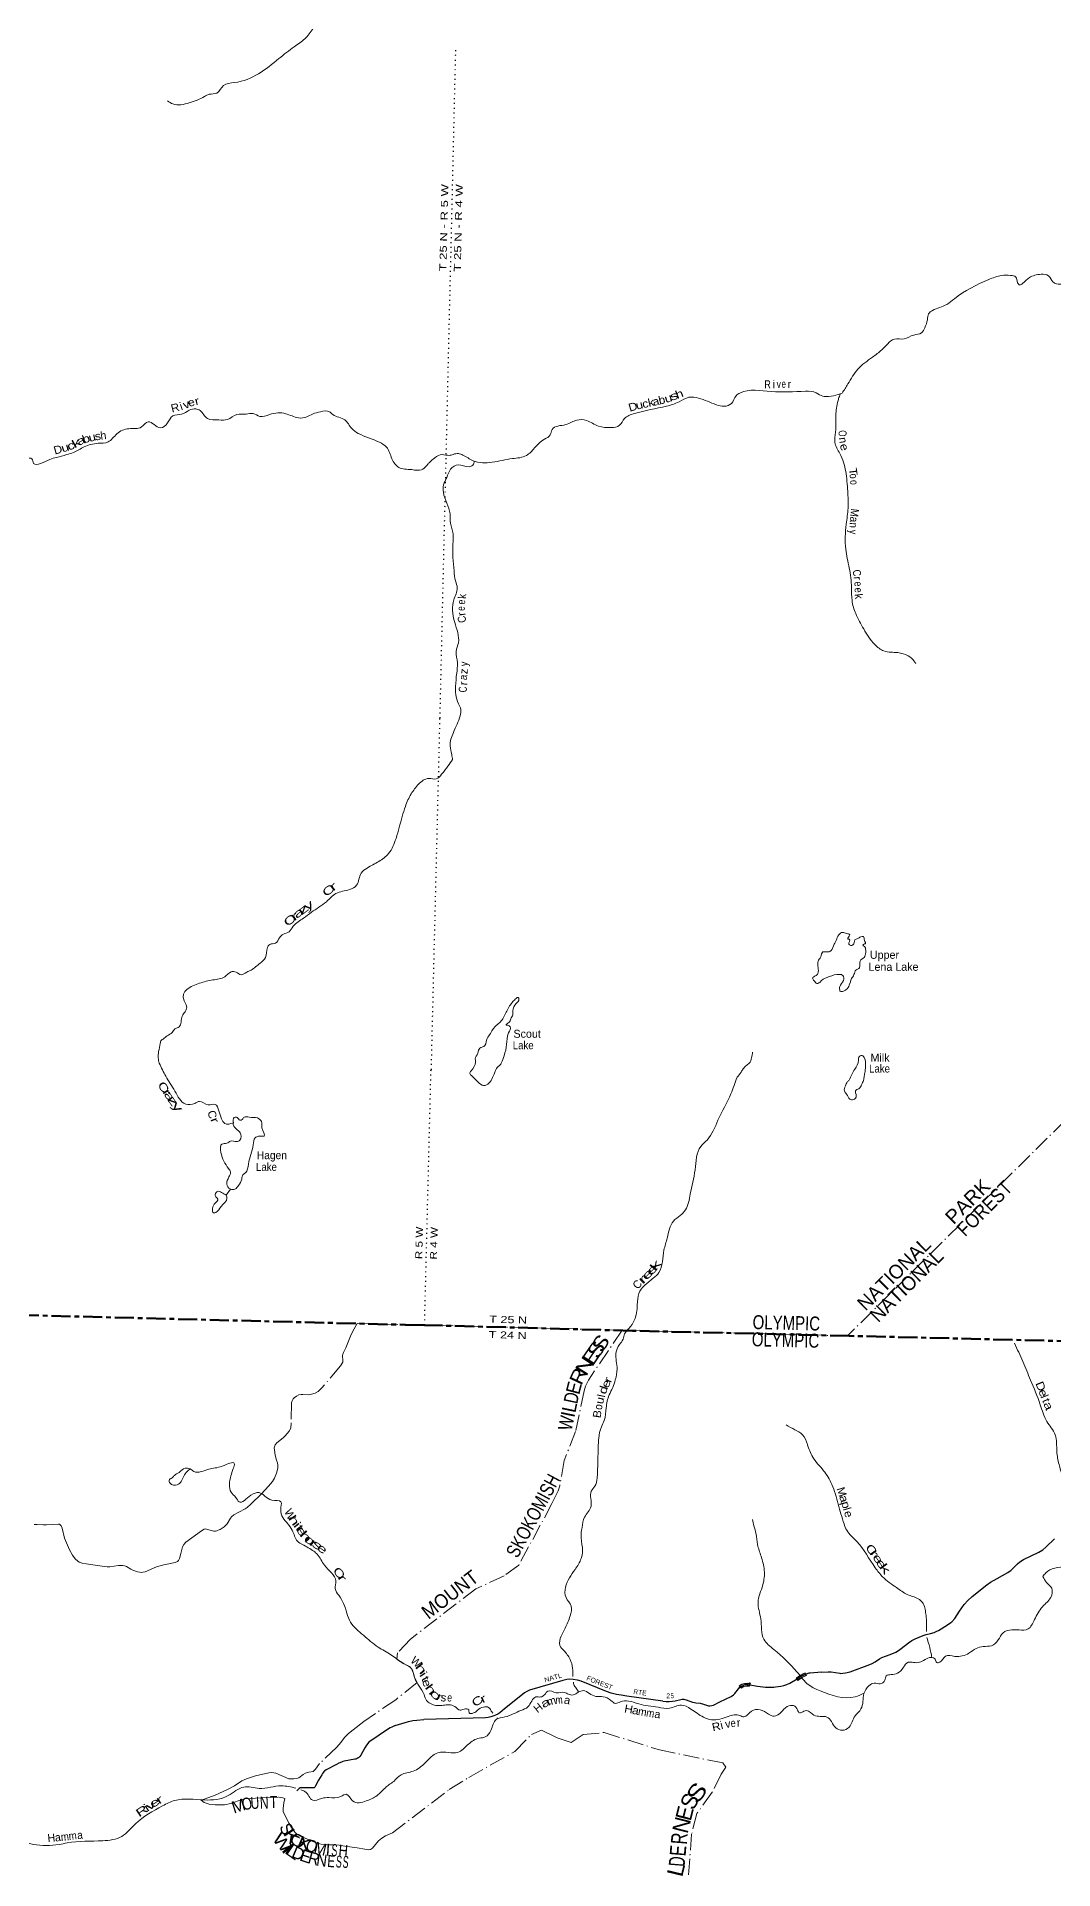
# Model space of a CAD drawing. Header units: feet. Extents: x -745759 to -493183, y 5472 to 195788.
# Drawn here: x -567593 to -542186, y 32782 to 78592 of the extents above; entities that cross this region are included whole.
import ezdxf
from ezdxf.enums import TextEntityAlignment as Align

# ---------------------------------------------------------------- set-up
doc = ezdxf.new("R2010")
doc.units = ezdxf.units.FT
doc.header["$LTSCALE"] = 80
doc.header["$PDMODE"] = 32
doc.header["$PDSIZE"] = 40
for name, pattern in [('DOT_DASHED', [7.7, 5, -1.2, 0.3, -1.2]), ('DOTTED', [1.5, 0.3, -1.2]), ('LONG_DASH_SHORT_DASH', [9.9, 6, -1.2, 1.5, -1.2])]:
    doc.linetypes.add(name, pattern=pattern)
for name, color, linetype, lineweight in [('11', 7, 'LONG_DASH_SHORT_DASH', 60), ('29', 7, 'Continuous', 25), ('31', 7, 'Continuous', 13), ('39', 7, 'Continuous', 13), ('44', 7, 'DOT_DASHED', 13), ('6', 7, 'DOTTED', 25)]:
    doc.layers.add(name, color=color, linetype=linetype, lineweight=lineweight)
doc.layers.add('30', color=7, linetype='Continuous')
doc.layers.add('41', color=7, linetype='Continuous')

msp = doc.modelspace()

# ---------------------------------------------------------------- linework, layer by layer
at = {"layer": '11'}
msp.add_line((-589393.89, 47177.42), (-558386.42, 46393.64), dxfattribs=at)
msp.add_lwpolyline([(-527371.03, 45636.39), (-547286.55, 46115.8), (-552701.1, 46244.52), (-557898.05, 46385.8), (-558386.42, 46393.64)], dxfattribs=at)
at = {"layer": '29'}
for p, q in [((-547980.16, 37712.7), (-548261.45, 37687.2)), ((-551940.98, 36988.34), (-552842.66, 37114.04)), ((-556378.72, 36568.43), (-557916.87, 36526.65))]:
    msp.add_line(p, q, dxfattribs=at)
for points in [[(-544411.75, 39403.95), (-544322.16, 39499.81), (-544211.74, 39605.07), (-543845.08, 39896.87), (-543753.41, 39960.43), (-543590.91, 40051.1), (-543320.08, 40201.17), (-543286.74, 40224.09), (-543247.16, 40255.35), (-543174.24, 40326.22), (-543082.58, 40422.1), (-543024.24, 40470.03), (-542928.41, 40526.31), (-542545.08, 40709.73), (-542451.32, 40769.12), (-542370.08, 40838.95), (-542157.58, 41043.21)], [(-547980.16, 37712.7), (-547815.92, 37719.87), (-547734.67, 37716.74), (-547524.25, 37686.52), (-547495.08, 37681.31), (-547449.25, 37683.4), (-547378.42, 37694.86), (-547265.92, 37719.87), (-546774.25, 37899.11), (-546711.75, 37928.3), (-546640.92, 37969.98), (-546528.42, 38045.01), (-546472.16, 38076.28), (-546382.58, 38111.71), (-546265.92, 38153.39), (-546124.25, 38211.75), (-546059.66, 38249.27), (-545986.75, 38303.46), (-545807.58, 38441.02), (-545720.08, 38498.34), (-545640.92, 38541.07), (-545538.83, 38587.96), (-545436.75, 38628.6), (-545367.99, 38648.4), (-545253.42, 38674.46), (-545165.91, 38702.59), (-545099.24, 38731.77), (-545057.58, 38753.66), (-544828.42, 38895.39), (-544751.32, 38949.58), (-544726.32, 38972.5), (-544649.25, 39053.79), (-544528.42, 39237.21), (-544411.75, 39403.95)], [(-548261.45, 37687.2), (-548296.64, 37682.09), (-548321.12, 37677.14), (-548334.14, 37672.71), (-548390.39, 37649.79), (-548502.37, 37593.77), (-548523.2, 37582.83), (-548586.22, 37542.18)], [(-552842.66, 37114.04), (-552982, 37133.44), (-553104.93, 37155.32), (-553234.08, 37187.63), (-553354.92, 37230.35), (-553988.25, 37488.8), (-554077.81, 37513.81), (-554184.08, 37530.48), (-554269.48, 37534.66), (-554342.41, 37526.31), (-554442.4, 37501.3), (-555275.72, 37259.53), (-555342.38, 37229.32), (-555404.89, 37192.84), (-555538.22, 37084.46), (-555900.71, 36792.67), (-556021.54, 36696.79), (-556071.54, 36664.49), (-556129.87, 36634.27), (-556167.37, 36618.64), (-556242.37, 36596.75), (-556306.95, 36579.04), (-556378.72, 36568.43)], [(-551940.98, 36988.34), (-551859.1, 36980.77), (-551788.27, 36981.29), (-551703.89, 36983.9), (-551634.1, 36993.8), (-551492.44, 37031.31), (-551461.19, 37033.92), (-551416.4, 37033.92), (-551391.4, 37030.79), (-551363.27, 37022.98), (-551200.77, 36964.62), (-551153.9, 36950.55), (-551117.44, 36943.77), (-551009.11, 36935.44), (-550925.78, 36910.43), (-550804.95, 36872.91), (-550769.53, 36867.18), (-550723.69, 36873.43), (-550679.95, 36889.58), (-550521.62, 36968.79), (-550238.29, 37106.34), (-550182.03, 37141.25), (-550167.45, 37156.35), (-550146.62, 37181.38), (-550054.96, 37298.09), (-550035.16, 37318.92), (-549992.46, 37352.28), (-549962.25, 37371.03), (-549941.41, 37381.45), (-549908.08, 37392.92), (-549877.87, 37399.17), (-549849.75, 37402.29), (-549817.45, 37401.25), (-549774.75, 37397.08), (-549575.8, 37364.79), (-549377.88, 37339.24), (-549334.13, 37335.61), (-549223.71, 37337.16), (-549170.59, 37339.24), (-549125.8, 37343.95), (-548999.76, 37362.68), (-548917.47, 37381.46), (-548848.72, 37404.36), (-548770.59, 37439.8), (-548586.22, 37542.18)], [(-558634.56, 36373.87), (-558720.29, 36338.99), (-558759.81, 36318.43), (-558800.91, 36293.12), (-559267.25, 35978.34), (-559297.29, 35951.45), (-559318.3, 35929.93), (-559349.45, 35885.02), (-559389.58, 35820.92), (-559492.97, 35638.17), (-559519.39, 35605.85), (-559551, 35572.63), (-559558.91, 35566.3), (-559581.04, 35552.07), (-559617.4, 35539.41), (-559642.71, 35533.15), (-559909.85, 35488.79), (-559944.63, 35479.3), (-559978.85, 35465.07), (-560044.22, 35435.01), (-560099.27, 35403.63), (-560358.02, 35268.14), (-560389.63, 35247.58), (-560407.85, 35232.1), (-560425.99, 35211.2), (-560451.28, 35174.82), (-560466.43, 35146.95), (-560548.45, 35012.01), (-560624.53, 34872.9), (-560644.14, 34836.31), (-560658.37, 34822.08), (-560678.37, 34815.83), (-560795.18, 34816.76), (-560982.4, 34821.48), (-561009.31, 34817.33), (-561031.18, 34804.58), (-561095.08, 34747.77)], [(-558634.56, 36373.87), (-558298.58, 36475.86), (-558194.41, 36498.78), (-558092.33, 36513.37), (-557916.87, 36526.65)]]:
    msp.add_lwpolyline(points, dxfattribs=at)
at = {"layer": '31'}
for p, q in [((-548572.75, 37506.44), (-548612.03, 37570.65)), ((-548601.21, 37568.3), (-548570.3, 37517.76)), ((-548601.21, 37568.3), (-548570.3, 37517.76)), ((-548367.53, 37629.06), (-548389.17, 37684.38)), ((-548367.53, 37629.06), (-548389.17, 37684.38)), ((-548384.74, 37695.01), (-548357.27, 37624.79)), ((-549982.77, 37313.09), (-550033.4, 37369.97)), ((-550021.67, 37368.83), (-549981.66, 37323.87)), ((-549789.14, 37367.69), (-549775.47, 37425.35)), ((-549765.83, 37431.33), (-549783.12, 37358.43))]:
    msp.add_line(p, q, dxfattribs=at)
for centre, radius, start, end in [((-547850.85, 36449.3), 1355.3, 113.19914, 124.16729), ((-547850.85, 36449.3), 1347.3, 113.55056, 123.84456), ((-547850.85, 36449.3), 1347.3, 113.5506, 123.84456), ((-547851.51, 36448.62), 1280.3, 113.28688, 124.28677), ((-547851.51, 36448.62), 1288.3, 113.61205, 123.91313), ((-547851.51, 36448.62), 1288.3, 113.61205, 123.91313), ((-549833.6, 37114.08), 324.64, 77.96579, 127.98296), ((-549833.6, 37114.08), 316.64, 79.42021, 126.43799), ((-549832.58, 37113.73), 249.64, 78.57351, 126.99477), ((-549832.58, 37113.73), 257.64, 80.29389, 125.35397)]:
    msp.add_arc(centre, radius, start, end, dxfattribs=at)
msp.add_point((-549775.47, 37425.35), dxfattribs=at)
at = {"layer": '39'}
for p, q in [((-562854.75, 49629.69), (-562745.48, 49781.26)), ((-556094.43, 36568.41), (-556075.35, 36543.48))]:
    msp.add_line(p, q, dxfattribs=at)
for points in [[(-560177.59, 81064.72), (-560096.7, 80792.69), (-559943.19, 80521.16), (-559949.49, 80321.55), (-559990.88, 79801.89), (-560054.19, 79482.42), (-560468.72, 79055.27), (-560891.2, 78539.51), (-561155.62, 78341.24), (-561537.1, 78044.54), (-562645.09, 77444.2), (-562923.04, 77367.27), (-563090.39, 77181.11), (-563282.63, 77150.81), (-563398.75, 77096.74), (-563779.26, 76939.23), (-564189.31, 76909.43), (-564326.81, 76986.95)], [(-526628.84, 77365.74), (-526958.8, 77176.55), (-527155.74, 77060.61), (-527269.41, 76995.81), (-527504.14, 77041.68), (-527790.26, 77015.77), (-528069.59, 76907.12), (-528162.41, 76890.38), (-528506.04, 76919.75), (-528914.3, 76933.98), (-529212.23, 76793.36), (-529302.37, 76687.9), (-529372.08, 76602.28), (-529637.73, 76467.22), (-529832.39, 76369.39), (-529934.89, 76376.98), (-530063.03, 76419.23), (-530179.22, 76453.23), (-530255.78, 76579.35), (-530403.36, 76666.22), (-530474.49, 76884.97), (-530727.9, 77025.85), (-530849.34, 76979.31), (-530978.86, 76797.86), (-531133.4, 76824.38), (-531333.19, 76918.09), (-531609.4, 77014.97), (-532061.78, 77170.95), (-532348.38, 76981.79), (-532547.22, 76740.92), (-532688.98, 76416.55), (-532902.38, 76276.67), (-533344.72, 76166.45), (-533543.06, 76223.86), (-533803.63, 76290.27), (-534011.36, 76259.15), (-534175.39, 76058.06), (-534363.48, 75730.35), (-534545.71, 75523.49), (-534739.93, 75453.87), (-535041.48, 75472.53), (-535331.5, 75454.74), (-535467.54, 75374.16), (-535714.76, 75127.97), (-535982.42, 74992.94), (-536340.73, 74851.22), (-536556.24, 74705.32), (-536880.53, 74551), (-537052.88, 74331.89), (-537155.23, 74085.53), (-537296.36, 73934.48), (-537700.97, 73791.45), (-538080.54, 73839.5), (-538273.73, 73838.39), (-538342.83, 73793.07), (-538441.85, 73633.33), (-538608.71, 73510.89), (-538769.89, 73497.2), (-538959.2, 73618.97), (-539123.45, 73667.81), (-539232.91, 73615.04), (-539383.53, 73369.41), (-539515.77, 73141.64), (-539741.59, 72979.78), (-540229.41, 72789.62), (-540474.63, 72807.43), (-540788.95, 72779.93), (-541146.95, 72658.36), (-541777.49, 72478.42), (-542104.49, 72410.8), (-542198.27, 72462.6), (-542306.62, 72615.4), (-542491.18, 72652.45), (-542784.23, 72568.19), (-542953.44, 72423.62), (-543024.46, 72384.38), (-543077.98, 72437.59), (-543122.04, 72583.37), (-543254.21, 72625.67), (-543479.61, 72623.03), (-543801.13, 72519.05), (-544659.53, 72042.24), (-544850.83, 71900.01), (-545205.27, 71748.16), (-545303.12, 71664.98), (-545333.58, 71514.28), (-545398.98, 71315.73), (-545483.45, 71186), (-545673.38, 71134.45), (-545914.33, 71035.3), (-546157.84, 71032.93), (-546324.64, 70914.51), (-546475.87, 70761.6), (-546703.97, 70581.64), (-547070.76, 70278.8), (-547319.81, 69911.71), (-547462.14, 69682.08)], [(-547462.14, 69682.08), (-547563.34, 69643.3), (-547801.43, 69600.53), (-547946.27, 69602.72), (-548109.95, 69689.84), (-548376.99, 69728.14), (-549238.31, 69720.99), (-550017.58, 69684.38), (-550113.21, 69615.28), (-550232.83, 69423.6), (-550413, 69351.75), (-550605.61, 69388.92), (-551055.76, 69558.97), (-551290.92, 69576.63), (-551540.17, 69461.48), (-551853.67, 69355.36), (-552655.3, 69171.95), (-552904.73, 69044.71), (-553028, 68877.27), (-553240.12, 68822.03), (-553555.5, 68857.02), (-553851.16, 68998.54), (-554090.46, 69008.2), (-554369.85, 68895.51), (-554711.73, 68775.72), (-554758.1, 68637.35), (-554904.63, 68528.71), (-555151.42, 68310.73), (-555353.49, 68122.31), (-555704.78, 68044.97), (-556209.21, 67953.83), (-556685.5, 67993.27), (-556938.91, 68134.15), (-557051.02, 68172.12), (-557184.16, 68149.94), (-557281.12, 68125.21), (-557461.9, 68146.07), (-557640.15, 68068.14), (-557782.9, 67943.32), (-557838.04, 67883.89), (-557854.79, 67864.69)], [(-547618.98, 69081.75), (-547611.24, 69263.22), (-547575.97, 69447.1), (-547550.78, 69545.35), (-547515.51, 69656.18)], [(-557854.79, 67864.69), (-557973.86, 67765.62), (-558219.84, 67768.73), (-558541.35, 67823.84), (-558714.21, 68039.29), (-558853.09, 68334.72), (-559028.03, 68453.36), (-559559.72, 68676.28), (-559720.5, 68796.65), (-559891.3, 69014.06), (-560191.01, 69145.39), (-560276.18, 69217.78), (-560498.06, 69216.35), (-560700.98, 69158.03), (-560841.68, 69086.31), (-561051.94, 69062.45), (-561368.33, 69167.9), (-561772.12, 69148.06), (-562015.19, 69098.65), (-562185.03, 69172.8), (-562360.85, 69156.29), (-562588.9, 69148.93), (-562825.6, 69020.71), (-563037.57, 69011), (-563325.19, 69047.25), (-563510.54, 69244.8), (-563618.49, 69289.41), (-563782.64, 69252.48), (-563970.31, 69153.49), (-564188.93, 69115.68), (-564321.84, 68936.87), (-564499.99, 68811.46), (-564805.31, 68963.08), (-564971.36, 68837.42), (-565291, 68791.62), (-565588.17, 68664.65), (-565808.33, 68461.43), (-566057.1, 68428.28), (-566407.97, 68336.73), (-566671.09, 68198.96), (-566843.69, 68144.05), (-567095.26, 68074.64), (-567265.72, 68025.73), (-567495.85, 67921.58), (-567671.24, 67925.23), (-567711.15, 68039.05), (-567893.1, 68018.62), (-568262.12, 67832.63), (-568416.49, 67593.74), (-568599.5, 67335.27), (-568763.57, 67302.37), (-569141.87, 67342.53), (-569435.58, 67376.89), (-569711.69, 67574.31), (-569930.76, 67703.96), (-570240.79, 67635.77), (-570787.6, 67435.32), (-570998.58, 67471.99), (-571126.01, 67454.47), (-571195.82, 67302.59), (-571477.73, 67134.96), (-571804.35, 67139.74), (-572074.44, 67147.38), (-572237.63, 66967.19), (-572331.3, 66737.12), (-572548.22, 66590.32), (-572849.3, 66469.49), (-573071.18, 66185.6), (-573407.76, 65819.37), (-573741.08, 65511.58), (-574011.32, 65135.89), (-574198.11, 64889.61), (-574414.85, 64563.24), (-574625.93, 64501.06), (-574890.04, 64599.37), (-575033.64, 64580.17), (-575165.99, 64427.57), (-575350.14, 64304.3), (-575422.01, 64150.45)], [(-547618.98, 69081.75), (-547623.83, 68973.05), (-547625.89, 68705.02), (-547645.87, 68449.35), (-547521.28, 68173.36), (-547375.16, 67725.73), (-547324.32, 67231.17), (-547314.66, 66807.77), (-547361.04, 66403.35), (-547374.53, 65780.77), (-547285.1, 65309.81), (-547228.13, 64821.2), (-547216.91, 64500.56), (-547123.32, 64170.62), (-546925.93, 63786.71), (-546650.13, 63397.59), (-546419.16, 63236.89), (-546071.68, 63195.37), (-545817.33, 63116.96), (-545664.38, 62985.66), (-545619.22, 62912.42)], [(-556656.96, 67982.31), (-556695.26, 67880.55), (-556788.42, 67841.64), (-557055.33, 67888), (-557248.13, 67780.06), (-557343.79, 67575.92), (-557425.13, 67387.69), (-557429.96, 67202.34), (-557339.57, 66926.87), (-557261.04, 66665.68), (-557250.51, 66431.72), (-557186.21, 66160.68), (-557192.05, 65908.83), (-557189.05, 65576.23), (-557162.01, 65237.21), (-557125.57, 64986.74), (-557081.93, 64812.75), (-557169.01, 64511.74), (-557196.98, 64260.23), (-557145.36, 63949.06), (-557052.43, 63443.78), (-557108.07, 63224.93), (-557078.19, 62940.3), (-557096.25, 62678.55), (-557123.4, 62348.42), (-557118.42, 62146.8), (-557049.51, 61913.97), (-556995.27, 61776.1), (-557009.73, 61619.11), (-557179.11, 61198.41), (-557260.66, 60863.06), (-557220.59, 60650.88), (-557200.92, 60520.18)], [(-557200.32, 60521.05), (-557315.13, 60353.89), (-557471.86, 60153), (-557609.95, 60038.22), (-557790.55, 60049.65), (-557930.64, 60003.44), (-558051.69, 59908.97)], [(-558051.69, 59908.97), (-558234.23, 59662.56), (-558378.01, 59352.84), (-558458.09, 59098.28), (-558612.97, 58552.73), (-558798.62, 58171.25), (-559040.82, 57974.54), (-559336.76, 57811.23), (-559482.65, 57685.15), (-559598.08, 57380.89), (-559773.86, 57271.57), (-560112.72, 57175.73), (-560353.12, 56968.9), (-560727.86, 56704.33), (-560922.57, 56559.09), (-561181.07, 56354.65), (-561284.85, 56217.6), (-561427.34, 56156.01), (-561526.05, 56067.28), (-561623.69, 55934.14), (-561769.62, 55900.86), (-561825.77, 55821.33), (-561871.41, 55574.12), (-562009.54, 55433.75), (-562235.09, 55260.91), (-562343.1, 55208.68), (-562481.69, 55140.96), (-562611.35, 55208.22), (-562734.23, 55214.81), (-562894.1, 55095.07), (-563188.27, 55014.45), (-563524.85, 54930.67), (-563838.8, 54773.79), (-563919.93, 54658.46), (-563926.29, 54549.64), (-563842.13, 54336.05), (-563884.95, 54219.92), (-563955.87, 54110.44), (-564034.28, 53839.7), (-564136.24, 53787.35), (-564202.61, 53701.98), (-564327.44, 53617.83), (-564434.08, 53535.31)], [(-547522.25, 54734.04), (-547520.47, 54850.91), (-547431.73, 54996.7), (-547443.89, 55123.86), (-547531.97, 55153.41), (-547784.36, 55096.75), (-547976.97, 55000.9), (-548044.31, 54939.44), (-548096.83, 54926.12), (-548166.23, 54993.68), (-548201.52, 55054.68), (-548152.44, 55106.34), (-548083.37, 55149.64), (-548059.16, 55286.33), (-548068.08, 55361.04), (-548066.28, 55479.92), (-547998.18, 55591.76), (-547944, 55713.89), (-547851.43, 55714.51), (-547770.84, 55721.35), (-547678.05, 55869.1), (-547613.66, 56001.15), (-547545.1, 56143.22), (-547453.66, 56202.3), (-547347.47, 56172.48), (-547275.47, 56143.18), (-547286.11, 56105.04), (-547323.06, 56057.23), (-547317.39, 56032.96), (-547285.2, 56032.47), (-547282.04, 55975.99), (-547295.09, 55911.69), (-547247.39, 55872.68), (-547192.79, 55889.99), (-547165.69, 55952.06), (-547146.67, 56012.24), (-547069.64, 56049.37), (-547000.63, 56088.64), (-546934.12, 56095.7), (-546903.34, 56002.52), (-546888.53, 55917.65), (-546902.65, 55915.84), (-546947.4, 55884.27), (-546903.69, 55847.33), (-546876.41, 55788.47), (-546886.85, 55631.42), (-546915.87, 55575.42), (-546997.29, 55514.17), (-547023.48, 55379.53), (-547044.79, 55301.25), (-547117.85, 55260.02), (-547169.89, 55145.93), (-547229.76, 55046.06), (-547284.61, 54879.6), (-547362.71, 54771.94), (-547433.76, 54730.69), (-547478.11, 54725.31), (-547522.25, 54734.04)], [(-556738.03, 52742.7), (-556624.18, 52958.74), (-556631, 53039.47), (-556570.52, 53179.64), (-556518.2, 53311.87), (-556417.04, 53348.64), (-556348.17, 53510.85), (-556273.7, 53644.77), (-556199.37, 53768.61), (-556074.58, 53903.78), (-555982.73, 53989.06), (-555846.16, 54236.92), (-555691.67, 54472.41), (-555607.94, 54553.78), (-555561.3, 54577.26), (-555539.87, 54530.58), (-555609.89, 54424.82), (-555689.19, 54238.58), (-555705.14, 54115.87), (-555732.02, 54067.91), (-555773.79, 53967.76), (-555814.58, 53932.1), (-555861.52, 53888.47), (-555827.44, 53879.89), (-555757.64, 53838.53), (-555800.14, 53690.02), (-555848.78, 53402.54), (-555911.44, 53119.3), (-555982.62, 52936.96), (-556015.64, 52883.04), (-556086.93, 52825.67), (-556109.77, 52779.66), (-556136.17, 52727.81)], [(-564434.08, 53535.31), (-564477.02, 53507.96), (-564505.04, 53423.81), (-564544.84, 53222.82), (-564556.11, 53062.8), (-564528.21, 52934.8)], [(-550090.38, 52579.53), (-549989.33, 52711.13), (-549938.25, 52789.28), (-549870.64, 52868.88), (-549787.18, 52932.11), (-549726.75, 53068.25), (-549700.5, 53206.93)], [(-564528.34, 52935.05), (-564367.42, 52607.33), (-564137.98, 52233.84), (-563868.76, 51909.64), (-563642.18, 51927.47), (-563523.63, 51978.59), (-563308.18, 51889.85), (-563130.17, 51902.99), (-563037.84, 51745.11), (-562975.01, 51543.69), (-562891.65, 51424.37), (-562677.28, 51438.51)], [(-556738.03, 52742.7), (-556767.71, 52676.23), (-556749.64, 52644.88), (-556702.44, 52601.36), (-556564.98, 52466.87), (-556422.49, 52372.54), (-556290.15, 52435.64), (-556198.21, 52572.31), (-556166.34, 52640), (-556136.17, 52727.81)], [(-547291.47, 52511.35), (-547149.51, 52779.42), (-547053.51, 53005.73), (-547033.93, 53102.17), (-546967.24, 53121.32), (-546903.84, 53055.87), (-546882.21, 52890.27), (-546890.82, 52721.1), (-546912.62, 52610.58), (-546928, 52502.53)], [(-550090.38, 52579.53), (-550245.37, 52167.85), (-550567.74, 51505.15), (-550837.58, 51012.37), (-550994.46, 50853.19), (-551139.85, 50268.56), (-551257.71, 49659.05), (-551382.28, 49263.29), (-551508.45, 49125.49), (-551680.91, 48986.85), (-551834.38, 48561.61), (-551916.33, 48261.47), (-552042.97, 47702.56), (-552183.42, 47557.06), (-552544.98, 47177.45), (-552582.24, 46894.3), (-552658.46, 46501.33), (-552788.05, 46307.19), (-552900.24, 46165), (-552939.81, 46031.01), (-553031.65, 45898.37), (-553115.5, 45682.91), (-553087.12, 45289.27), (-553132.12, 45018.41), (-553195.59, 44825.63), (-553285.94, 44639.92), (-553360.81, 44321.07), (-553409.03, 44001.94), (-553481.37, 43844.62), (-553544.81, 43560.13), (-553557.04, 43393.2), (-553589.96, 42559.88), (-553643.3, 42357.74), (-553732.92, 42233.1), (-553738.27, 41858.46), (-553900.04, 41584.55), (-553964.79, 41328.3), (-553989.38, 41069.01), (-553949.29, 40741.57), (-553984.19, 40553.06), (-554137.85, 40280.96), (-554378.34, 39835.78), (-554362.67, 39577.47), (-554235.32, 39360.63), (-554259.56, 39115.43), (-554387.8, 38814.47), (-554487.53, 38607.47), (-554515.34, 38380.5), (-554419.95, 38253.13), (-554262.54, 38031.49), (-554199.57, 37814.28), (-554191.92, 37603.74)], [(-547291.47, 52511.35), (-547335.92, 52461.24), (-547379.63, 52366.41), (-547408.99, 52238.2), (-547352.6, 52160.19), (-547273.19, 52037.26), (-547179, 52022.76), (-547110.28, 52115.7), (-547129.13, 52247.15), (-547047.45, 52295.43), (-546976.57, 52394.36), (-546928, 52502.53)], [(-562677.28, 51438.51), (-562657.14, 51577.1), (-562600.38, 51585.59), (-562549.27, 51537.77), (-562515.86, 51506.58), (-562456.79, 51525.08), (-562408.6, 51586.25), (-562281.53, 51582.67), (-562076.22, 51562.78), (-561977.75, 51477.33), (-561964.25, 51315.61), (-561909.55, 51112.4), (-562044.97, 51106.13), (-562128.76, 51070.16), (-562182.46, 50888.15), (-562301.21, 50409.5), (-562376.06, 50193.8), (-562438.02, 50145.12), (-562467.37, 50037.04), (-562546.76, 49873.9), (-562638.18, 49783.7), (-562757.12, 49789.07), (-562844.39, 49912.52), (-562786.84, 50088.38), (-562750.85, 50216.43), (-562794.92, 50298.34), (-562991.16, 50703.17), (-562962.94, 50912.11), (-562839.27, 50930.82), (-562748.84, 50986.76), (-562593.71, 50976.35), (-562514.07, 51008.4), (-562510.68, 51195.86), (-562573.36, 51262.15), (-562678.38, 51400.23), (-562677.28, 51438.51)], [(-562854.75, 49629.69), (-562973.58, 49702.38), (-563067.67, 49729.23), (-563128.43, 49652.29), (-563102.28, 49578.95), (-563065.18, 49535.55), (-563130.61, 49436.56), (-563197.02, 49303.3), (-563171.98, 49191.68), (-563113.09, 49204.14), (-562983.8, 49347.73), (-562838.48, 49557.41), (-562854.75, 49629.69)], [(-543158.89, 45933.42), (-542949.02, 45476.7), (-542755.43, 45012.34), (-542513.35, 44395.62), (-542348.72, 43980.36), (-542141.86, 43644.61), (-542097.95, 43228.41), (-542043.79, 42900.61), (-541796.62, 42406.67), (-541511.34, 42230.1), (-541260.59, 42040.32), (-540963.04, 41952.09), (-540699.58, 41707.58), (-540574.53, 41559.85)], [(-548865.18, 43889.49), (-548642.83, 43770.96), (-548456.86, 43645.3), (-548332.13, 43404.34), (-548199.25, 43086.61), (-547928.1, 42747.2), (-547723.4, 42405.46), (-547562.69, 41913.74), (-547416.2, 41416.33), (-547349.77, 41257.46), (-547099.22, 40979.03), (-546634.98, 40316.31), (-546451.39, 40096.01), (-546108.11, 39825.27), (-545834.79, 39653.05), (-545563.93, 39543.34), (-545459.54, 39454.02), (-545372.15, 39167.68), (-545353.07, 38804.51), (-545355.1, 38723.51)], [(-542445.8, 40100.12), (-542375.07, 40193.01), (-541862.03, 40355.15), (-541591.76, 40463.08), (-541508.82, 40642.29), (-541303.14, 40741.79), (-541001.27, 40665.55), (-540537.05, 40484.4), (-540368.37, 40472.01), (-540133.23, 40623.15), (-539859.69, 40781.36), (-539771.27, 40938.27), (-539458.17, 41149.87), (-539269.78, 41282.05), (-539080.9, 41192.59), (-538912.68, 41081.48), (-538803.86, 41088.77), (-538719.91, 41227.66), (-538646.17, 41360.77), (-538540.51, 41482.98), (-538475.86, 41654.61), (-538368.95, 41585.38), (-538254.46, 41497.82), (-538049.74, 41559.06), (-537968.25, 41679.88), (-537892.2, 41744.42), (-537792.52, 41868.81), (-537793.32, 41997.78), (-537738.98, 42079), (-537661.27, 42129.39), (-537540.5, 42051.75), (-537419.82, 42050.67), (-537433.93, 42129.61), (-537294.61, 42150.22), (-537195.64, 42085.22), (-536938.82, 41736.1), (-536785.82, 41659.64), (-536386.93, 41762.25), (-536064.74, 41854.74), (-535799.41, 41845.92), (-535552.77, 41894), (-535441.93, 41981.83), (-535391.76, 42137.71), (-535335.76, 42285.38), (-535196.08, 42320.08), (-535166.57, 42373.73), (-535144.25, 42461.81), (-535129.42, 42491.65), (-534982.4, 42417.36), (-534827.85, 42322.73), (-534075.23, 42089.86), (-533869.76, 42020.11), (-533771.51, 41846.33), (-533707.13, 41766.1), (-533554.53, 41754.12), (-533458.12, 41828.22), (-533295.56, 41973.16), (-533087.52, 42006.11), (-532980.67, 41934.86), (-532810.43, 41984.9), (-532517.48, 42195), (-532342.71, 42345.67), (-532364.86, 42586.01), (-532328.46, 42754.33), (-532215.26, 42856.2), (-532017.87, 43026.44), (-531786.31, 43115.2), (-531591.69, 43094.09), (-531356.07, 42942.98), (-531185.43, 42928.53), (-530974.42, 42919.09), (-530942.47, 42749.02), (-530880.81, 42479.46), (-530757.02, 42442.03), (-530591.66, 42377.35), (-530491.19, 42211.56), (-530428.87, 42048.77), (-530284.37, 41954.4), (-530241.11, 41753.81), (-530072.69, 41650.77), (-529585.79, 41571.79), (-529311.31, 41526.47), (-529104.54, 41428.49), (-528721.54, 41378.37), (-528567.7, 41174.95), (-528272.72, 40984.03), (-528117.7, 40988.12), (-527875.03, 41118.91), (-527692.32, 41184.75), (-527533.19, 41192.76), (-527475.63, 41145.15)], [(-563753.93, 42796.89), (-563880.71, 42810.54), (-564033.21, 42701.89), (-564150.38, 42628.55), (-564204.5, 42571.59), (-564285.14, 42505.29), (-564258.82, 42438), (-564078.46, 42392.59), (-563981.17, 42476.58), (-563918.84, 42607.93), (-563834.68, 42726.56), (-563756.44, 42797.16)], [(-563753.93, 42796.89), (-563665.09, 42727.85), (-563292.06, 42783.91), (-562956.84, 42859.18), (-562654.11, 42927.31), (-562680.02, 42798.97), (-562739.82, 42615.11), (-562733.28, 42211.58), (-562618, 42079.27), (-562534.41, 41968.02), (-562239.04, 42131.13), (-562033.18, 42199.96), (-561717.67, 42011.61), (-561488.79, 41968.87), (-561494.13, 41783.48), (-561439.55, 41576.24), (-561204.5, 41257.04), (-561075.14, 40983.16), (-560952.35, 40901.06), (-560666.57, 40731.69), (-560581.87, 40658.72), (-560402.14, 40381.41), (-560116.69, 39990.21), (-560132.3, 39799.06), (-560044.22, 39633.23), (-559921.06, 39424.06), (-559746.79, 38957.33), (-559427.1, 38633.73), (-559060.15, 38339.06), (-558738.75, 38144.48), (-558591.17, 38038.94)], [(-548518.55, 37632.36), (-548596.99, 37723.05), (-549168.6, 38275.68), (-549417.68, 38531.92), (-549497.47, 39041.72), (-549565.6, 39454.5), (-549446.05, 39890.69), (-549410.65, 40260.52), (-549490.44, 40609.13), (-549575.67, 40901.47), (-549613.35, 41164.37), (-549670.64, 41367.33), (-549706.92, 41525.42)], [(-558668.54, 34979.96), (-558487.14, 35143.62), (-558185.05, 35236.62), (-557886.18, 35442.54), (-557568, 35696.32), (-557296.23, 35703.46), (-557074.92, 35703.83), (-556800.07, 35914.39), (-556532.87, 36060.68), (-556381.17, 36093.06), (-556240.33, 36254.67), (-556108.72, 36529.35), (-555891.89, 36592.3), (-555489.47, 36755.27), (-555316.26, 36843.51), (-555114.95, 37090.21), (-554998.24, 37091.25), (-554902.33, 37145.21), (-554817.48, 37239.75), (-554609.3, 37198.15), (-554399.95, 37202.85), (-554300.44, 37160.01), (-554188.25, 37141.01), (-554057.81, 37208.19), (-553932.05, 37249.29), (-553780.87, 37180.94), (-553621.79, 37106.34), (-553432.9, 37097.47), (-553242.06, 37005.94), (-553127.27, 36930.46), (-553003.62, 36967.59), (-552805.93, 36988.71), (-552546.23, 36915.56), (-552065.42, 36834.73), (-551778.42, 36807.22), (-551480.66, 36888.25), (-551243.73, 36789.49), (-550928.95, 36585.97), (-550725.44, 36518.29), (-550308.8, 36606.34), (-550018.58, 36627.11), (-549920.83, 36594.38), (-549732.23, 36734.62), (-549514.14, 36767.32), (-549303.49, 36663.19), (-549161.96, 36611.2), (-548994.63, 36705.64), (-548834.03, 36852.64), (-548680.58, 36874.9), (-548578.75, 36763.49), (-548530.25, 36691.72), (-548418.46, 36737.21), (-548351.76, 36749.61), (-548167.51, 36636.08), (-548009.33, 36605.83), (-547842.76, 36589.47), (-547733, 36473.82), (-547620.22, 36317.8), (-547462.8, 36257.35), (-547291.85, 36335.58), (-547139.94, 36617.8), (-546992.76, 36791.34), (-546918.8, 37174.29), (-546795.19, 37370.6), (-546660.79, 37435.66), (-546512.36, 37417.75), (-546397.35, 37511.52), (-546362.57, 37615.4), (-546239.02, 37648.5), (-546081.14, 37686.77), (-545930.65, 37832.01), (-545816.84, 37958.05), (-545678.12, 37954.49), (-545531.2, 37956.77), (-545244.5, 38078.38), (-545136.99, 38033.31), (-545100.8, 37951.78), (-545024.2, 37957.88), (-544879.59, 38109.32), (-544648.33, 38105.41), (-544296.23, 38187.05), (-544118.3, 38303.39), (-543935.99, 38353.11), (-543734.34, 38372.12), (-543563.79, 38514.84), (-543442.59, 38695.09), (-543225.45, 38770.12), (-543040.49, 38765.38), (-542816.56, 38789.86), (-542727.69, 38884.3), (-542653.75, 39025.46), (-542458.61, 39346.87), (-542343.05, 39462.79), (-542253.83, 39571.32), (-542227.63, 39814.46), (-542356.89, 39954.78), (-542445.8, 40100.12)], [(-545350.13, 38577.79), (-545291.02, 38389.86), (-545234.84, 38142.61), (-545219.85, 38075.42)], [(-558593.31, 38040.4), (-558413.69, 37918.27), (-558276.58, 37850.28), (-558189.23, 37723.12), (-558144.96, 37562.81), (-557911.86, 37149.82), (-557847.23, 36999.06), (-557754.45, 36928.18), (-557614.93, 36876.24), (-557508.22, 36879.55), (-557425.64, 36883.48), (-557290.58, 36894.12), (-557146.78, 36852.15), (-557012.33, 36758.03), (-556911.05, 36785.66), (-556796.81, 36768.63), (-556783.02, 36695.66), (-556676.04, 36690.44), (-556577.76, 36758.98), (-556428.88, 36839.79), (-556298.35, 36830.4), (-556208.89, 36707.22), (-556190.61, 36686.67)], [(-546913.77, 37187.9), (-547138.05, 37095.28), (-548013.47, 37244.66), (-548334.99, 37420.14), (-548518.55, 37632.36)], [(-554178.74, 37458.72), (-554171.7, 37400.51), (-554109.58, 37310.26), (-554049.01, 37214.09)], [(-576296.53, 34901.18), (-576187.23, 34841.63), (-576050.69, 34676.46), (-575586.81, 34663.42), (-575412.18, 34769.42), (-575288.82, 34707.47), (-575189.32, 34587.7), (-575092.74, 34576.92), (-574866.32, 34869.03), (-574612.34, 34997.01), (-574240.4, 35365.69), (-574052.15, 35523.76), (-573715.79, 35778.49), (-573505.07, 35946), (-573349.03, 35897.25), (-572948.95, 35841.63), (-572656.57, 35760.81), (-572520.01, 35736.8), (-572381.65, 35985), (-572230.9, 36242.93), (-572110.33, 36293.99), (-572011.95, 36135.94), (-571980.1, 36050.34), (-571806.06, 36065.62), (-571628.1, 36147.33), (-571498.77, 36222.35), (-571208.96, 36262.6), (-570980.87, 36262.24), (-570846.57, 36159.64), (-570596.3, 36158.66), (-570391.48, 35981.48), (-570322.24, 35862.56), (-569929.15, 35704.29), (-569824.32, 35489.58), (-569763.75, 34999.83), (-569575.85, 34655.74), (-569174.06, 34239.08), (-569055.58, 34007.86), (-568812.55, 33825.58), (-568459.54, 33817.67), (-568164.71, 33611.74), (-567674.13, 33404.34), (-567030.22, 33404.39), (-566833.3, 33443.22), (-565939.57, 33496.74), (-565468.17, 33604.49), (-565121.99, 33919.45), (-564446.98, 34368.35), (-564142.34, 34502.97), (-563401.15, 34516.41), (-562806.6, 34624.73), (-562416.89, 34839.65), (-562036.33, 34806.76), (-561473.37, 34869.59), (-561116.19, 34811.27)], [(-560993.06, 34769.75), (-560887.98, 34730.11), (-560694.52, 34508.88), (-560469.14, 34554.98), (-560292.91, 34576.24), (-559991.35, 34604.06), (-559854.48, 34660.71), (-559697.77, 34494.97), (-559354.72, 34491.37), (-559086.39, 34627.02), (-558878.89, 34822.85), (-558785.86, 34898.89), (-558668.54, 34979.96)]]:
    msp.add_spline(points, degree=3, dxfattribs=at)
at = {"layer": '44'}
msp.add_line((-559584.49, 46423.92), (-558385.93, 46393.63), dxfattribs=at)
for points in [[(-541025.43, 52360.08), (-547329.25, 46116.86), (-557897.72, 46384.94), (-558385.93, 46393.63)], [(-559584.49, 46423.92), (-559692.47, 46237.32), (-559748.3, 46112.25), (-559867.52, 45817.38), (-559922.63, 45700.06), (-559938.87, 45662.54), (-559946.45, 45628.95), (-559938.94, 45492.22), (-559942.37, 45457.01), (-559999.41, 45364.57), (-560464.16, 44819.58), (-560555.8, 44726.74), (-560631.55, 44687.33), (-560725.61, 44655.94), (-560754.17, 44649.66), (-560787.44, 44646.55), (-560938.59, 44654.15), (-560986.36, 44652.91), (-561042.28, 44641.53), (-561097.99, 44613.48), (-561156.96, 44566.58), (-561178.79, 44542.5), (-561202.85, 44506.51), (-561214.92, 44479.13), (-561223.68, 44435.01), (-561231.39, 43933.13), (-561243.85, 43809.19), (-561285.35, 43734.15), (-561380.85, 43618.91), (-561435.39, 43564.69), (-561594.87, 43444.32), (-561630.68, 43396.68), (-561649.8, 43345.97), (-561653.69, 43317.6), (-561652.1, 43257.27), (-561633.78, 43136.9), (-561595.88, 43012.76), (-561576.58, 42943.64), (-561567.39, 42886.57), (-561569.66, 42805.89), (-561596.96, 42683.04), (-561653.09, 42557.24), (-561703.28, 42479.06), (-561797.67, 42359), (-561972.94, 42170.14), (-562239.85, 41908.43), (-562329.56, 41830.45), (-562383.11, 41794.53), (-562539.57, 41710.64), (-562661.45, 41641.48), (-562722.7, 41595.25), (-562750.29, 41563.93), (-562835.6, 41417.55), (-562910.4, 41341), (-563005.09, 41279.57), (-563054.88, 41256.17), (-563090.81, 41242.3), (-563125.86, 41232.83), (-563167.92, 41233.96), (-563229.46, 41250.5), (-563312.98, 41280.02), (-563351.19, 41288.79), (-563375.7, 41290.42), (-563407.42, 41285.15), (-563474.38, 41243.54), (-563717.55, 41064.57), (-563865.42, 40957.04), (-563915.53, 40903.9), (-563947.57, 40844.34), (-563990.89, 40675.76), (-564025.3, 40550.32), (-564046.16, 40504.1), (-564073.78, 40478.21), (-564131.15, 40451.88), (-564411.72, 40389.86), (-564594.33, 40341.74), (-564883.26, 40222.76), (-564942.3, 40207.99), (-564970.95, 40204.88), (-565017.11, 40207.43), (-565074.57, 40220.18), (-565185.91, 40260.49), (-565238.98, 40282.61), (-565347.94, 40353.19), (-565395.93, 40371.79), (-565446.58, 40378.17), (-565547.53, 40374.81), (-565766.64, 40346.47), (-565834.87, 40346.7), (-566015.19, 40368.08), (-566434.1, 40429.18), (-566530.96, 40463.58), (-566567.14, 40487.32), (-566630.02, 40545.9), (-566696.25, 40632.09), (-566769.81, 40771.95), (-566896.52, 41060.46), (-566953.48, 41313.39), (-566978.01, 41365.11)], [(-552958.25, 46259.65), (-553806.24, 45007.13), (-553877.13, 44856.11), (-553912.74, 44742.68), (-554123.96, 43728.35), (-554411.42, 42999.87), (-554522.19, 42364.55), (-554561.64, 42246.13), (-554715.46, 41924.16), (-555546.49, 40382.96), (-555910.13, 40121.89), (-556617.77, 39796.06), (-558261.57, 38531.39), (-558577.28, 38194.21), (-558589.46, 38037.78), (-558412.6, 37920.88), (-558276.51, 37843.92), (-558250.87, 37826.16), (-558203.53, 37761.03), (-558152.25, 37583.41), (-558083.22, 37451.19), (-558618.5, 37022.38)], [(-566978.01, 41365.11), (-566995.06, 41389.05), (-567023.4, 41407.01), (-567050.26, 41412.1), (-567351.07, 41394.04), (-567426.98, 41389.37), (-567578.25, 41402.56), (-567654.52, 41402.32)], [(-558618.5, 37022.38), (-559418.86, 36481.74), (-559686.47, 36270.44), (-559799.44, 36179.04), (-559897.27, 36079.31), (-559990.85, 35948.78), (-560093.76, 35835.75), (-560522.36, 35423.74), (-560628.51, 35285.97), (-560685.1, 35231.07), (-560791.96, 35210.65), (-560875.14, 35183.19), (-560929.6, 35150.4), (-561043.32, 35068.66), (-561100.58, 35049.25), (-561165.1, 35040.65), (-561242.52, 35042.8), (-561288.59, 35048.54), (-561618.88, 35182.68), (-561668.35, 35197.74), (-561712.48, 35206.06), (-561793.09, 35197.74), (-562120.41, 35117.21), (-562350.1, 35042.8), (-562469.44, 34990.48), (-562644.74, 34870.64), (-562825.44, 34774.03), (-563134.74, 34636.03), (-563380.25, 34547.96), (-563481.77, 34509.24), (-563407.44, 34452.89), (-563281.33, 34414.42), (-563130.61, 34396.03), (-563006.05, 34390.75), (-562902.09, 34394.7), (-562740.48, 34431.49), (-562462.53, 34530.51), (-562388.82, 34543.54), (-561960.04, 34568.36), (-561542.52, 34582.95), (-561439.31, 34573.67), (-561395.03, 34556.23), (-561412.87, 34440.86), (-561435.01, 34302.52), (-561432.18, 34219.6), (-561283.29, 33930.98), (-561188.76, 33770.97), (-561103.44, 33669.35), (-560997.35, 33607.42), (-560827.11, 33536.55), (-560588.73, 33435.27), (-560482.49, 33407.56), (-560344.63, 33398.68), (-560154.09, 33395.02), (-560037.09, 33383.62), (-559892.63, 33358.65), (-559587.11, 33320.86), (-559389.88, 33282.55), (-559304.79, 33273.87), (-559247.67, 33277.98), (-559197.26, 33312.6), (-559048.1, 33493.46), (-558969.29, 33562.23), (-558873.58, 33617.79), (-558700.98, 33691.98)], [(-558700.98, 33691.98), (-557281.48, 34776.45), (-556794, 35079.77), (-555644.48, 35731.29), (-555228.68, 36154.14), (-554976.05, 36259.44), (-554611.18, 36080.55), (-554231.89, 35951.5), (-553937.91, 36151.88), (-553408.79, 36202.54), (-552032.22, 35766.09), (-550449.22, 35440.57), (-550372.88, 35333.46), (-550484.33, 35165.14), (-550711.55, 34707.12), (-551093.14, 34178.47), (-551225.53, 33658.86), (-551310.44, 32576.37)]]:
    msp.add_lwpolyline(points, dxfattribs=at)
at = {"layer": '6'}
msp.add_line((-557898.05, 46385.8), (-557737.98, 52767.41), dxfattribs=at)
msp.add_lwpolyline([(-557127.21, 78254.79), (-557521.87, 61550.25), (-557737.98, 52767.41)], dxfattribs=at)

# ---------------------------------------------------------------- texts
at = {"layer": '30'}
for s, rotation, width, p in [('NATL', 16.3, 1.1, (-554887.2, 37454.14)), ('FOREST', 338.233, 1.05, (-553863.96, 37517.35)), ('2', 358.766, 0.8, (-551857.58, 37060.69)), ('5', 2.875, 0.8, (-551749.9, 37059.21))]:
    msp.add_text(s, height=120, rotation=rotation, dxfattribs=dict(at, width=width)).set_placement(p)
msp.add_text('RTE', height=120, rotation=352.064, dxfattribs=at).set_placement((-552687.29, 37168.9))
at = {"layer": '41'}
for s, rotation, width, p in [('s', 21.338, 1.45, (-551719.89, 69485.36)), ('h', 20.999, 1.3, (-551587.34, 69533.91)), ('R', 0.928, 0.85, (-549407.11, 69799.37)), ('v', 0.822, 0.8, (-549098.63, 69808.2)), ('e', 0.483, 0.7, (-548972.87, 69812.24)), ('D', 16.881, 1.15, (-552770.55, 69213.23)), ('u', 13.598, 1.2, (-552595.23, 69266.63)), ('c', 12.598, 1.15, (-552438.8, 69303.74)), ('k', 13.069, 1.15, (-552292.79, 69334.41)), ('a', 13.176, 1.1, (-552175.67, 69361.81)), ('b', 13.176, 1.1, (-552027.39, 69396)), ('u', 17.953, 1.3, (-551868.97, 69431.69)), ('O', 273.057, 0.75, (-547556.39, 68747.09)), ('e', 289.335, 1.2, (-547531.01, 68384.52)), ('T', 277.867, 1.15, (-547300.4, 67798.21)), ('o', 275.765, 0.85, (-547279.53, 67661.49)), ('o', 273.866, 0.8, (-547263.91, 67503.75)), ('n', 266.278, 0.9, (-547272.93, 66451.69)), ('a', 264.417, 0.95, (-547258.4, 66603.14)), ('M', 263.346, 0.9, (-547239.57, 66802.22)), ('y', 267.661, 0.8, (-547284.87, 66266.76)), ('C', 277.202, 0.85, (-547202.84, 65257.21)), ('k', 87.915, 0.9, (-556863.46, 64537.87)), ('e', 275.926, 0.85, (-547162.36, 64966.2)), ('e', 274.858, 0.85, (-547156.93, 64812.5)), ('e', 88.59, 0.75, (-556894.35, 64239.16)), ('e', 85.867, 0.8, (-556888.32, 64393.09)), ('r', 99.096, 1.05, (-556872.62, 64127.67)), ('C', 100.085, 0.9, (-556854.06, 63956.94)), ('z', 85.914, 1.05, (-556827.78, 62651.98)), ('y', 86.617, 0.85, (-556823.02, 62850.67)), ('C', 89.4, 0.75, (-556844.33, 62201.34)), ('a', 85.334, 0.9, (-556842.17, 62502.45)), ('e', 45.049, 2.05, (-552362.02, 47486.81)), ('e', 44.979, 2.05, (-552249.58, 47599.41)), ('k', 51.281, 2, (-552137.09, 47711.94)), ('r', 45.725, 2.25, (-552452.94, 47390.96)), ('e', 65.407, 1.3, (-553316.02, 44790.79)), ('r', 69.148, 1.35, (-553245.61, 44928.07)), ('D', 291.452, 1.25, (-542638.34, 44933)), ('u', 77.518, 1.15, (-553442.83, 44398.07)), ('d', 71.499, 1.35, (-553374.1, 44640.68)), ('e', 291.411, 1.25, (-542564.62, 44740.61)), ('t', 291.411, 1.15, (-542471.08, 44507.81)), ('a', 291.54, 1.35, (-542436.98, 44423.42)), ('B', 81.334, 1.1, (-553502, 44051.24)), ('o', 80.411, 0.95, (-553472.78, 44255.69)), ('M', 288.003, 1.05, (-547605.27, 42298.72)), ('p', 286.422, 1.2, (-547487.67, 41952.26)), ('a', 287.212, 1.2, (-547540.84, 42103.1)), ('e', 286.407, 1.1, (-547420.82, 41713.84)), ('C', 304.911, 1.45, (-546895, 40830.19)), ('r', 305.025, 1.85, (-546793.3, 40692.91)), ('e', 305.112, 1.65, (-546719.45, 40587.9)), ('e', 305.112, 1.65, (-546635.94, 40460.49)), ('k', 306.62, 1.9, (-546548.68, 40341.87)), ('a', 29.151, 1.55, (-554933.27, 36803.42)), ('m', 1.977, 0.8, (-554622.38, 36917.94)), ('a', 349.386, 1.05, (-554427.13, 36930.64)), ('H', 349.832, 1.1, (-552919.5, 36709.17)), ('a', 347.999, 1.1, (-552726.35, 36675.44)), ('m', 350.022, 0.95, (-552575.57, 36641.43)), ('m', 350.939, 0.9, (-552370.19, 36603.75)), ('R', 12.732, 1.1, (-550692.26, 36230.54)), ('e', 5.349, 0.85, (-550241.3, 36335.81))]:
    msp.add_text(s, height=200, rotation=rotation, dxfattribs=dict(at, width=width)).set_placement(p)
for s, rotation, p in [('i', 0.822, (-549199.81, 69802.51)), ('r', 0.128, (-548827.58, 69806.76)), ('n', 278.137, (-547545.73, 68566.02)), ('r', 276.226, (-547181.66, 65089.61)), ('k', 277.118, (-547152.03, 64657.23)), ('r', 85.3, (-556835.82, 62374.28)), ('C', 47.72, (-552574.12, 47265.97)), ('l', 78.09, (-553393.31, 44569.23)), ('l', 291.411, (-542509.33, 44594.27)), ('l', 286.415, (-547447.4, 41791.29)), ('H', 38.662, (-555076.53, 36682.88)), ('m', 15.44, (-554811.55, 36868.94)), ('a', 352.655, (-552163.02, 36572.97)), ('i', 13.682, (-550482.59, 36281.56)), ('v', 9.988, (-550370.23, 36310.58)), ('r', 4.287, (-550088.92, 36349))]:
    msp.add_text(s, height=200, rotation=rotation, dxfattribs=at).set_placement(p)
for s, rotation, width, p in [('R', 14.283, 1.1, (-564108.34, 69221.59)), ('v', 20.066, 1.25, (-563819.12, 69309.38)), ('e', 15.518, 1.1, (-563703.04, 69357.24)), ('r', 14.814, 1.2, (-563562.96, 69390.59)), ('D', 15.424, 1.1, (-567035.45, 68173.99)), ('u', 17.425, 1.3, (-566853.17, 68226.14)), ('c', 19.535, 1.35, (-566707.28, 68274.87)), ('k', 29.056, 1.65, (-566552.27, 68350.52)), ('a', 24.882, 1.45, (-566448.69, 68404.27)), ('b', 19.475, 1.25, (-566325.88, 68448.92)), ('u', 14.804, 1.2, (-566181.04, 68483.54)), ('s', 10.86, 1.15, (-566047.34, 68509.71)), ('C', 40.188, 1.6, (-560239.05, 57175.5)), ('r', 38.089, 1.95, (-560124.54, 57270.04)), ('z', 36.596, 2.05, (-560872.76, 56699.91)), ('y', 35.431, 1.8, (-560744.88, 56798.39)), ('C', 38.894, 1.55, (-561207.96, 56428.85)), ('r', 37.785, 1.95, (-561092.29, 56528.13)), ('a', 36.845, 1.8, (-560993.34, 56612.94)), ('C', 302.009, 1.4, (-564508.58, 52282.53)), ('r', 302.009, 1.7, (-564419.44, 52156.58)), ('a', 303.284, 1.7, (-564356.34, 52056.26)), ('z', 304.677, 1.95, (-564270.4, 51934.1)), ('y', 309.625, 1.95, (-564151.74, 51781.03)), ('C', 287.103, 1.05, (-563300.09, 51621.15)), ('r', 291.409, 1.4, (-563232.88, 51471.28)), ('W', 296.463, 1.1, (-561349.72, 41610.31)), ('h', 304.63, 1.7, (-561242.33, 41449.51)), ('i', 308.467, 1.6, (-561157.89, 41331.67)), ('t', 307.565, 1.7, (-561098.9, 41256.55)), ('e', 302.86, 1.55, (-561054.96, 41178.34)), ('h', 311.984, 2, (-560941.52, 41035.17)), ('o', 321.604, 1.75, (-560831.06, 40935.42)), ('r', 325.577, 1.8, (-560727.31, 40857.85)), ('s', 329.117, 1.75, (-560632.86, 40805.09)), ('e', 324.365, 1.65, (-560511.36, 40717.02)), ('C', 307.016, 1.5, (-560118.14, 40134.18)), ('r', 304.411, 1.8, (-560034.69, 40012.06)), ('h', 308.681, 1.85, (-558063.19, 37734.41)), ('i', 303.895, 1.45, (-558012.1, 37602.51)), ('t', 300.469, 1.4, (-557964.21, 37499.29)), ('e', 291.806, 1.25, (-557935.74, 37403.18)), ('h', 305.922, 1.75, (-557825.26, 37221.75)), ('o', 315.903, 2, (-557691.62, 37072.43)), ('r', 333.762, 1.55, (-557565.64, 37008.06)), ('s', 353.556, 1.05, (-557437.06, 36979.87)), ('e', 355.26, 0.8, (-557279.66, 36977.95)), ('C', 34.783, 1.45, (-556523.49, 36909.29)), ('r', 27.299, 1.55, (-556389.03, 36960.89)), ('R', 33.937, 1.55, (-564909.27, 34161.72)), ('i', 33.937, 1.45, (-564792.99, 34239.98)), ('v', 33.937, 1.75, (-564694.4, 34304.54)), ('e', 32.133, 1.55, (-564595.86, 34367.96)), ('r', 32.133, 1.75, (-564473.48, 34441.24)), ('m', 6.831, 0.9, (-566878.54, 33500.58)), ('m', 6.818, 0.9, (-566682.1, 33523.06)), ('a', 6.016, 0.95, (-566500.87, 33541.2))]:
    msp.add_text(s, height=200, rotation=rotation, dxfattribs=dict(at, width=width)).set_placement(p, align=Align.CENTER)
for s, rotation, p in [('i', 17.452, (-563953.17, 69257.49)), ('h', 7.429, (-565914.16, 68525.5)), ('W', 317.516, (-558175.11, 37892.95)), ('H', 5.274, (-567216.77, 33469.01)), ('a', 7.154, (-567052.46, 33484.05))]:
    msp.add_text(s, height=200, rotation=rotation, dxfattribs=at).set_placement(p, align=Align.CENTER)
for s, p in [('Lena Lake', (-546804.46, 55242.03)), ('Upper', (-546770.38, 55542.44)), ('Scout', (-555677.19, 53568.3)), ('Milk', (-546754.98, 52971.86))]:
    msp.add_text(s, height=200, dxfattribs=at).set_placement(p)
for s, width, p in [('Lake', 0.9, (-555694.79, 53282.19)), ('Lake', 0.9, (-546790.2, 52698.95)), ('Lake', 0.9, (-562110.8, 50240.14)), ('Hagen', 0.95, (-562088.28, 50533.06))]:
    msp.add_text(s, height=200, dxfattribs=dict(at, width=width)).set_placement(p)
at = {"layer": '44'}
for s, rotation, width, p in [('PARK', 44.723, 1.05, (-544679.89, 48879.93)), ('FOREST', 44.723, 0.9, (-544390.09, 48578.81)), ('OLYMPIC', 358.638, 0.8, (-549704.31, 46287.51)), ('OLYMPIC', 358.638, 0.8, (-549725.06, 45858.71)), ('SKOKOMISH', 61.666, 0.8, (-555574.99, 40540.81)), ('MOUNT', 37.573, 0.95, (-557803.96, 39017.75))]:
    msp.add_text(s, height=350, rotation=rotation, dxfattribs=dict(at, width=width)).set_placement(p)
for p in [(-546877.67, 46721.4), (-546563.13, 46430.88)]:
    msp.add_text('NATIONAL', height=350, rotation=44.723, dxfattribs=at).set_placement(p)
for s, height, rotation, width, p in [('E', 350, 55.901, 1.4, (-553593.68, 45500.6)), ('S', 350, 55.901, 1.25, (-553465.4, 45680.47)), ('S', 350, 55.901, 1.25, (-553356.52, 45837.53)), ('N', 350, 57.901, 1.4, (-553741.49, 45282.26)), ('E', 350, 75.237, 0.95, (-553999.83, 44772.26)), ('R', 350, 64.854, 1.15, (-553899.69, 45036.52)), ('D', 350, 78.237, 0.8, (-554058.33, 44534.03)), ('W', 350, 78.237, 0.8, (-554190.41, 43899.75)), ('S', 400, 54.178, 1.3, (-550937.41, 34586.63)), ('O', 300, 12.313, 0.8, (-562306.43, 34279.08)), ('U', 300, 3.313, 0.75, (-562130.11, 34293.46)), ('N', 300, 1.001, 0.75, (-561903.96, 34301.69)), ('T', 300, 1.001, 0.8, (-561669.41, 34312.51)), ('E', 400, 75.706, 0.95, (-551207.6, 34134.29)), ('W', 300, 308.574, 1.25, (-561573.38, 33354.85)), ('K', 300, 303.017, 1.45, (-561343.73, 33524.97)), ('O', 300, 325.398, 1.25, (-561152.81, 33380.19)), ('K', 300, 336.981, 1.2, (-560960.55, 33295.07)), ('O', 300, 341.382, 0.9, (-560765.97, 33221.5)), ('M', 300, 346.9, 0.9, (-560535.55, 33150.79)), ('R', 400, 85.515, 0.75, (-551336.1, 33537.03)), ('I', 300, 310.017, 1.65, (-561440.52, 33195.88)), ('L', 300, 325.398, 1.7, (-561273.24, 33100.41)), ('R', 300, 344.9, 0.95, (-560702.4, 32906.55)), ('N', 300, 352.435, 0.9, (-560486.59, 32861.14)), ('I', 300, 356.435, 0.95, (-560321.9, 33121.02)), ('E', 300, 356.193, 0.7, (-560242.97, 32836.4)), ('S', 300, 356.193, 0.55, (-560161.26, 33111.87)), ('S', 300, 354.949, 0.55, (-560051.36, 32826.1)), ('H', 300, 354.949, 0.8, (-559943.84, 33097.25)), ('S', 300, 354.949, 0.55, (-559883.62, 32817.48)), ('D', 400, 85.515, 0.65, (-551391.3, 32964.22)), ('E', 400, 85.515, 0.75, (-551366.23, 33233.69)), ('L', 400, 76.515, 1.1, (-551424.69, 32728.59))]:
    msp.add_text(s, height=height, rotation=rotation, dxfattribs=dict(at, width=width)).set_placement(p, align=Align.CENTER)
for s, height, rotation, p in [('I', 350, 78.237, (-554144.42, 44120.62)), ('L', 350, 78.237, (-554106.58, 44302.36)), ('M', 300, 17.608, (-562505.41, 34225.65)), ('S', 400, 64.178, (-551097.95, 34395.08)), ('S', 300, 294.574, (-561480.41, 33729.25)), ('N', 400, 75.706, (-551282.1, 33841.84)), ('D', 300, 336.981, (-561111.09, 33041.11)), ('E', 300, 341.382, (-560916.51, 32967.55))]:
    msp.add_text(s, height=height, rotation=rotation, dxfattribs=at).set_placement(p, align=Align.CENTER)
at = {"layer": '6'}
for s, rotation, width, p in [('T 25 N - R 5 W', 88.647, 1.4, (-557355.73, 72720.91)), ('T 25 N - R 4 W', 88.647, 1.4, (-556994.73, 72717.36)), ('R 5 W', 88.563, 1.25, (-557957.82, 48032.49)), ('R 4 W', 88.563, 1.25, (-557589.99, 48023.37)), ('T 25 N', 358.443, 1.35, (-556286.25, 46448.16)), ('T 24 N', 358.443, 1.35, (-556297.72, 46062.45))]:
    msp.add_text(s, height=175, rotation=rotation, dxfattribs=dict(at, width=width)).set_placement(p)

doc.saveas('drawing.dxf')
